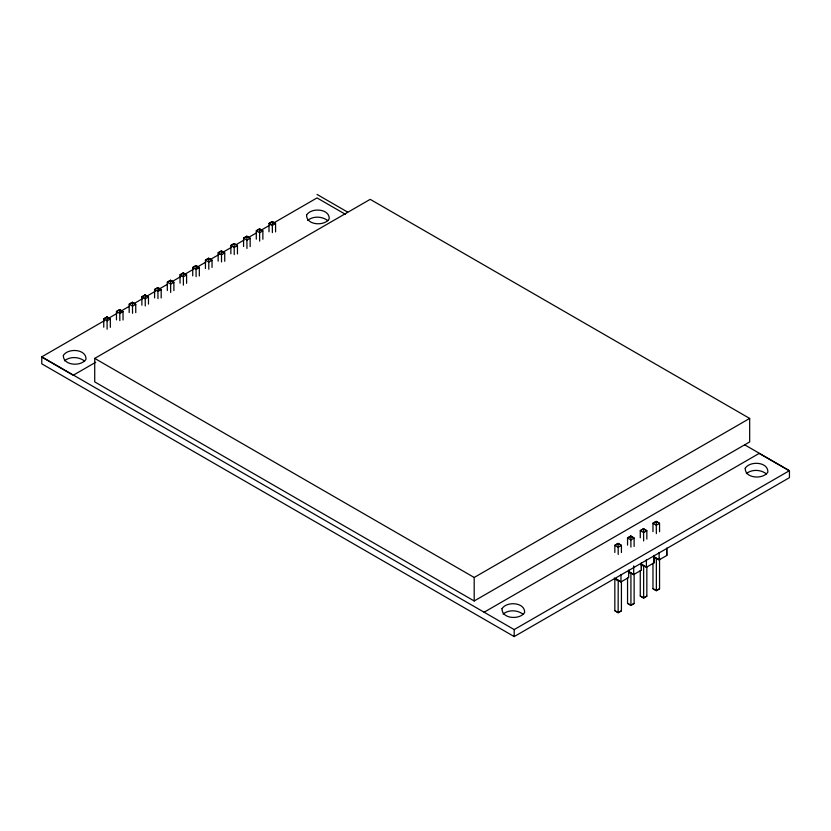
<?xml version="1.0" encoding="UTF-8"?>
<svg xmlns="http://www.w3.org/2000/svg" width="831" height="831" viewBox="0 0 831 831"><rect width="100%" height="100%" fill="white"/><g stroke="black" fill="none" stroke-linecap="round" stroke-linejoin="round"><path stroke-width="1.25" d="M64.454 360.81C70.043 356.239 79.059 356.665 84.606 361.121M307.678 220.392C313.266 215.821 322.283 216.247 327.83 220.703M503.087 614.057C508.686 609.487 517.692 609.912 523.239 614.369M746.311 473.639C751.91 469.058 760.916 469.494 766.462 473.95M110.336 327.331L110.336 318.959L106.95 317.006L103.75 318.855L103.75 327.227M123.04 319.987L123.04 311.615L119.664 309.662L116.465 311.511L116.465 319.883M135.754 312.653L135.754 304.281L132.378 302.328L129.179 304.177L129.179 312.549M148.469 304.115L148.469 296.937L145.093 294.984L141.883 296.833L141.883 305.206M161.183 297.976L161.183 289.604L157.89 287.64L154.597 289.5L154.597 297.872M173.887 290.632L173.887 282.26L170.604 280.307L167.311 282.156L167.311 290.528M186.601 283.288L186.601 274.926L183.308 272.963L180.026 274.822L180.026 283.194M199.315 275.954L199.315 267.582L196.023 265.629L192.73 267.478L192.73 275.85M212.03 267.416L212.03 260.238L208.643 258.296L205.444 260.145L205.444 268.517M224.734 261.277L224.734 252.904L221.358 250.952L218.158 252.801L218.158 261.173M237.448 253.933L237.448 245.561L234.072 243.618L230.873 245.467L230.873 253.839M250.162 246.599L250.162 238.227L246.786 236.274L243.576 238.123L243.576 246.495M262.876 239.255L262.876 230.883L259.49 228.941L256.291 230.789L256.291 239.162M275.58 231.922L275.58 223.549L272.298 221.597L269.005 223.446L269.005 231.818M104.685 320.517L41.55 356.966L73.221 375.248L95.71 362.264M107.885 318.668L117.046 313.38M120.422 311.428L129.407 306.244M133.749 303.731L142.89 298.464M146.121 296.594L155.252 291.328M158.617 289.375L167.602 284.192M171.975 281.667L181.085 276.401M184.347 274.521L193.446 269.275M196.718 267.385L205.808 262.139M210.212 259.594L219.291 254.348M222.583 252.447L231.641 247.212M236.066 244.657L244.002 240.086M248.438 237.521L256.364 232.95M260.809 230.374L269.846 225.159M273.181 223.238L317.026 197.923L345.426 214.315M94.724 358.39L370.2 199.347L749.676 418.429L749.676 441.926L474.189 600.969L94.724 381.886L94.724 358.39L474.189 577.472L749.676 418.429M484.109 612.218L759.15 453.425L789.242 470.793M621.422 552.573L621.422 545.396L618.129 543.443L614.836 545.302L614.836 552.47M634.126 546.434L634.126 538.062L630.75 536.109L627.55 537.958L627.55 545.136M646.84 539.09L646.84 530.718L643.464 528.776L640.265 530.625L640.265 537.792M659.554 531.757L659.554 523.385L656.178 521.432L652.969 523.281L652.969 531.653M514.192 629.586L789.45 470.668L789.45 477.659L514.192 636.577L41.779 363.822L41.779 356.842L514.192 629.586L514.192 636.577M641.397 562.691L641.397 570.139L633.689 574.585L628.101 571.364M654.111 555.357L654.111 562.795L646.404 567.251L640.815 564.02M666.815 548.013L666.815 555.461L659.118 559.907L653.53 556.687M621.422 610.806L618.129 612.665L618.212 580.9L614.836 578.958L614.836 610.702L618.212 612.655L621.422 610.806L621.422 581.596M634.126 574.252L634.126 603.472L630.926 605.321L627.55 603.368L627.55 577.971M646.84 566.919L646.84 596.128L643.641 597.977L640.265 596.024L640.265 570.627M659.554 558.307L659.554 588.795L656.355 590.644L652.969 588.691L652.969 563.283M259.584 228.93L256.291 230.789L259.667 232.732L262.876 230.883L259.584 228.93L259.667 241.104M246.869 236.274L243.576 238.123L246.963 240.076L250.162 238.227L246.869 236.274L246.963 248.448M234.155 243.608L230.873 245.467L234.249 247.409L237.448 245.561L234.155 243.608L234.249 254.587M221.451 250.952L218.158 252.801L221.534 254.753L224.734 252.904L221.451 250.952L221.534 261.931M132.461 302.318L129.179 304.177L132.555 306.13L135.754 304.281L132.461 302.318L132.555 313.297M119.757 309.662L116.465 311.511L119.841 313.464L123.04 311.615L119.757 309.662L119.841 320.641M107.043 316.995L103.75 318.855L107.126 320.808L110.336 318.959L107.043 316.995L107.126 329.18M656.261 521.421L652.969 523.281L656.355 525.234L659.554 523.385L656.261 521.421L656.355 533.606M643.547 528.765L640.265 530.625L643.641 532.567L646.84 530.718L643.547 528.765L643.641 540.939M630.843 536.109L627.55 537.958L630.926 539.911L634.126 538.062L630.843 536.109L630.926 547.089M656.261 590.644L659.554 588.795M643.547 597.988L646.84 596.128M630.843 605.321L634.126 603.472M317.026 194.423L347.607 212.082M744.566 444.751L789.45 470.668M272.204 221.597L275.58 223.549L272.381 225.398L269.005 223.446L272.298 221.597L272.381 232.576M208.643 258.296L212.03 260.238L208.82 262.087L205.444 260.145L208.737 258.285L208.82 269.265M195.939 265.629L199.315 267.582L196.116 269.431L192.73 267.478L196.023 265.629L196.116 276.609M183.225 272.973L186.601 274.926L183.402 276.775L180.026 274.822L183.308 272.963L183.402 285.137M653.82 557.424L656.355 558.889L656.355 590.644L652.969 588.691M170.511 280.307L173.887 282.26L170.687 284.109L167.311 282.156L170.604 280.307L170.687 292.481M618.035 543.453L621.422 545.396L618.212 547.245L614.836 545.302L618.129 543.443L618.212 554.422M641.106 564.768L643.641 566.223L643.641 597.977L640.265 596.024M157.797 287.651L161.183 289.604L157.973 291.452L154.597 289.5L157.89 287.64L157.973 298.62M628.392 572.102L630.926 573.567L630.926 605.321L627.55 603.368M145.093 294.984L148.469 296.937L145.269 298.786L141.883 296.833L145.176 294.984L145.269 305.964M614.275 578.054L620.975 581.929L628.683 577.472L628.683 570.035M614.836 610.702L618.129 612.665M628.548 571.333L633.689 574.585L633.689 565.901M615.833 578.667L620.975 581.929L620.975 574.481M666.68 549.312L666.815 555.461M654.111 562.795L653.976 556.656L659.118 559.907L659.118 552.459M641.397 570.139L641.262 563.989L646.404 567.251L646.404 559.803M474.189 577.472L474.189 600.969M63.364 355.429C62.959 365.744 81.282 366.876 85.998 359.252C86.403 348.947 68.08 347.805 63.364 355.429M306.587 215.011C306.182 225.315 324.516 226.458 329.221 218.833C329.627 208.519 311.303 207.376 306.587 215.011M502.007 608.676C501.602 618.981 519.926 620.123 524.641 612.499C525.047 602.195 506.713 601.052 502.007 608.676M745.23 468.258C744.825 478.563 763.149 479.705 767.865 472.081C768.27 461.766 749.936 460.623 745.23 468.258"/></g></svg>
